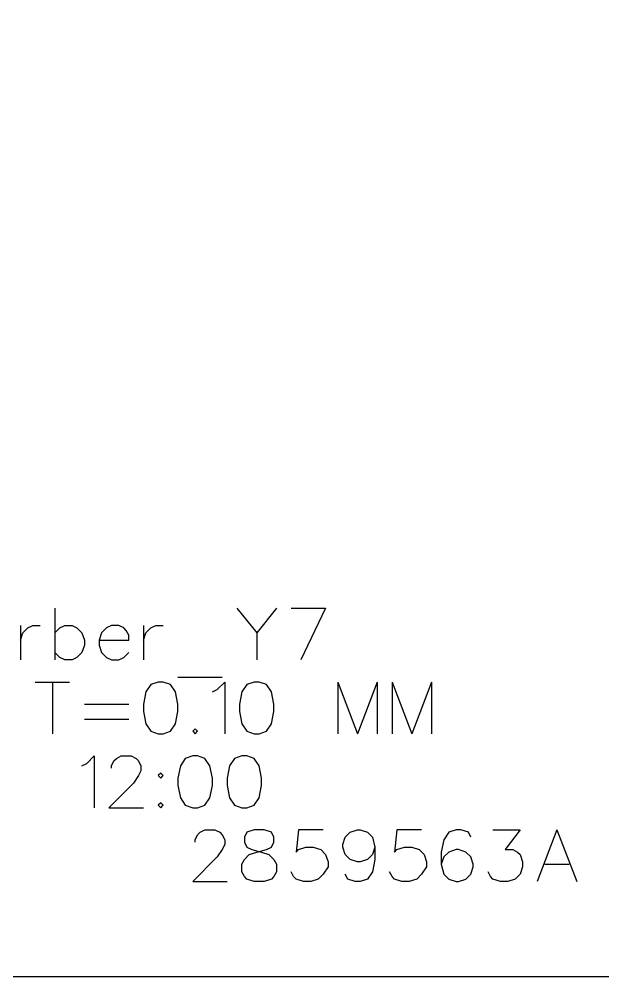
# Model space of a CAD drawing. Extents: x -190 to 190, y -140 to 140.
# Drawn here: x -135.6 to -93.3, y -140 to -70.6 of the extents above; entities that cross this region are included whole.
import ezdxf

# ---------------------------------------------------------------- set-up
doc = ezdxf.new("R2010")
doc.units = 0
doc.header["$MEASUREMENT"] = 0
doc.layers.get('0').update_dxf_attribs({"linetype": 'CONTINUOUS'})

msp = doc.modelspace()

# ---------------------------------------------------------------- linework, layer by layer
msp.add_lwpolyline([(-189.999551, 135.000439, -0.414214), (-184.999531, 140.00043), (-184.999531, 140.00043), (185.000469, 140.00043), (185.000469, 140.00043, -0.414214), (190.000469, 135.000439), (190.000469, 135.000439), (190.000469, -134.999561), (190.000469, -134.999561, -0.414214), (185.000469, -139.99957), (185.000469, -139.99957), (-184.999531, -139.99957), (-184.999531, -139.99957, -0.414214), (-189.999551, -134.999561), (-189.999551, -134.999561), (-189.999551, 135.000439)], format="xyb")
for points in [[(-133.017871, -113.269893), (-133.017871, -117.019902)], [(-119.803594, -113.269893), (-118.37502, -115.055615), (-118.37502, -115.055615), (-118.37502, -117.019902)], [(-116.946445, -113.269893), (-118.37502, -115.055615)], [(-115.87502, -113.269893), (-113.37502, -113.269893)], [(-113.37502, -113.269893), (-115.160732, -117.019902)], [(-135.517881, -114.519883), (-135.517881, -117.019902)], [(-135.517881, -115.591328), (-135.339307, -115.055615), (-135.339307, -115.055615), (-134.982158, -114.698467), (-134.982158, -114.698467), (-134.62502, -114.519883), (-134.62502, -114.519883), (-134.089307, -114.519883)], [(-133.017871, -115.055615), (-132.660732, -114.698467), (-132.660732, -114.698467), (-132.303594, -114.519883), (-132.303594, -114.519883), (-131.767871, -114.519883), (-131.767871, -114.519883), (-131.410732, -114.698467), (-131.410732, -114.698467), (-131.053584, -115.055615), (-131.053584, -115.055615), (-130.87502, -115.591328), (-130.87502, -115.591328), (-130.87502, -115.948457), (-130.87502, -115.948457), (-131.053584, -116.48417), (-131.053584, -116.48417), (-131.410732, -116.841328), (-131.410732, -116.841328), (-131.767871, -117.019902), (-131.767871, -117.019902), (-132.303594, -117.019902), (-132.303594, -117.019902), (-132.660732, -116.841328), (-132.660732, -116.841328), (-133.017871, -116.48417)], [(-129.803584, -115.591328), (-127.660732, -115.591328), (-127.660732, -115.591328), (-127.660732, -115.23417), (-127.660732, -115.23417), (-127.839297, -114.877041), (-127.839297, -114.877041), (-128.017871, -114.698467), (-128.017871, -114.698467), (-128.37502, -114.519883), (-128.37502, -114.519883), (-128.910732, -114.519883), (-128.910732, -114.519883), (-129.267871, -114.698467), (-129.267871, -114.698467), (-129.62502, -115.055615), (-129.62502, -115.055615), (-129.803584, -115.591328), (-129.803584, -115.591328), (-129.803584, -115.948457), (-129.803584, -115.948457), (-129.62502, -116.48417), (-129.62502, -116.48417), (-129.267871, -116.841328), (-129.267871, -116.841328), (-128.910732, -117.019902), (-128.910732, -117.019902), (-128.37502, -117.019902), (-128.37502, -117.019902), (-128.017871, -116.841328), (-128.017871, -116.841328), (-127.660732, -116.48417)], [(-126.589297, -114.519883), (-126.589297, -117.019902)], [(-126.589297, -115.591328), (-126.410742, -115.055615), (-126.410742, -115.055615), (-126.053584, -114.698467), (-126.053584, -114.698467), (-125.696455, -114.519883), (-125.696455, -114.519883), (-125.160723, -114.519883)], [(-134.446445, -118.627031), (-131.946445, -118.627031)], [(-133.196445, -118.627031), (-133.196445, -122.377031)], [(-125.517871, -118.627031), (-126.053584, -118.805605), (-126.053584, -118.805605), (-126.410742, -119.341318), (-126.410742, -119.341318), (-126.589297, -120.23418), (-126.589297, -120.23418), (-126.589297, -120.769893), (-126.589297, -120.769893), (-126.410742, -121.662744), (-126.410742, -121.662744), (-126.053584, -122.198467), (-126.053584, -122.198467), (-125.517871, -122.377031), (-125.517871, -122.377031), (-125.160723, -122.377031), (-125.160723, -122.377031), (-124.62501, -122.198467), (-124.62501, -122.198467), (-124.267881, -121.662744), (-124.267881, -121.662744), (-124.089297, -120.769893), (-124.089297, -120.769893), (-124.089297, -120.23418), (-124.089297, -120.23418), (-124.267881, -119.341318), (-124.267881, -119.341318), (-124.62501, -118.805605), (-124.62501, -118.805605), (-125.160723, -118.627031), (-125.160723, -118.627031), (-125.517871, -118.627031)], [(-124.089297, -118.269902), (-120.87502, -118.269902)], [(-121.589307, -119.341318), (-121.232168, -119.162744), (-121.232168, -119.162744), (-120.696436, -118.627031), (-120.696436, -118.627031), (-120.696436, -122.377031)], [(-118.553594, -118.627031), (-119.089307, -118.805605), (-119.089307, -118.805605), (-119.446445, -119.341318), (-119.446445, -119.341318), (-119.62502, -120.23418), (-119.62502, -120.23418), (-119.62502, -120.769893), (-119.62502, -120.769893), (-119.446445, -121.662744), (-119.446445, -121.662744), (-119.089307, -122.198467), (-119.089307, -122.198467), (-118.553594, -122.377031), (-118.553594, -122.377031), (-118.196445, -122.377031), (-118.196445, -122.377031), (-117.660732, -122.198467), (-117.660732, -122.198467), (-117.303594, -121.662744), (-117.303594, -121.662744), (-117.12502, -120.769893), (-117.12502, -120.769893), (-117.12502, -120.23418), (-117.12502, -120.23418), (-117.303594, -119.341318), (-117.303594, -119.341318), (-117.660732, -118.805605), (-117.660732, -118.805605), (-118.196445, -118.627031), (-118.196445, -118.627031), (-118.553594, -118.627031)], [(-112.482158, -118.627031), (-112.482158, -122.377031)], [(-112.482158, -118.627031), (-111.053584, -122.377031)], [(-109.62501, -118.627031), (-111.053584, -122.377031)], [(-109.62501, -118.627031), (-109.62501, -122.377031)], [(-108.553584, -118.627031), (-108.553584, -122.377031)], [(-108.553584, -118.627031), (-107.12501, -122.377031)], [(-105.696455, -118.627031), (-107.12501, -122.377031)], [(-105.696455, -118.627031), (-105.696455, -122.377031)], [(-130.87502, -120.23418), (-127.660732, -120.23418)], [(-130.87502, -121.305605), (-127.660732, -121.305605)], [(-122.839307, -122.019893), (-123.017881, -122.198467), (-123.017881, -122.198467), (-122.839307, -122.377031), (-122.839307, -122.377031), (-122.660723, -122.198467), (-122.660723, -122.198467), (-122.839307, -122.019893)], [(-131.053584, -124.698467), (-130.696445, -124.519893), (-130.696445, -124.519893), (-130.160732, -123.98418), (-130.160732, -123.98418), (-130.160732, -127.73418)], [(-128.910732, -124.877031), (-128.910732, -124.698467), (-128.910732, -124.698467), (-128.732158, -124.341318), (-128.732158, -124.341318), (-128.553584, -124.162754), (-128.553584, -124.162754), (-128.196445, -123.98418), (-128.196445, -123.98418), (-127.482158, -123.98418), (-127.482158, -123.98418), (-127.12501, -124.162754), (-127.12501, -124.162754), (-126.946445, -124.341318), (-126.946445, -124.341318), (-126.767871, -124.698467), (-126.767871, -124.698467), (-126.767871, -125.055615), (-126.767871, -125.055615), (-126.946445, -125.412764), (-126.946445, -125.412764), (-127.303584, -125.948477), (-127.303584, -125.948477), (-129.089297, -127.73418), (-129.089297, -127.73418), (-126.589297, -127.73418)], [(-123.017881, -123.98418), (-123.553594, -124.162754), (-123.553594, -124.162754), (-123.910723, -124.698467), (-123.910723, -124.698467), (-124.089297, -125.591318), (-124.089297, -125.591318), (-124.089297, -126.127051), (-124.089297, -126.127051), (-123.910723, -127.019893), (-123.910723, -127.019893), (-123.553594, -127.555605), (-123.553594, -127.555605), (-123.017881, -127.73418), (-123.017881, -127.73418), (-122.660723, -127.73418), (-122.660723, -127.73418), (-122.12502, -127.555605), (-122.12502, -127.555605), (-121.767881, -127.019893), (-121.767881, -127.019893), (-121.589307, -126.127051), (-121.589307, -126.127051), (-121.589307, -125.591318), (-121.589307, -125.591318), (-121.767881, -124.698467), (-121.767881, -124.698467), (-122.12502, -124.162754), (-122.12502, -124.162754), (-122.660723, -123.98418), (-122.660723, -123.98418), (-123.017881, -123.98418)], [(-119.446445, -123.98418), (-119.982168, -124.162754), (-119.982168, -124.162754), (-120.339307, -124.698467), (-120.339307, -124.698467), (-120.517881, -125.591318), (-120.517881, -125.591318), (-120.517881, -126.127051), (-120.517881, -126.127051), (-120.339307, -127.019893), (-120.339307, -127.019893), (-119.982168, -127.555605), (-119.982168, -127.555605), (-119.446445, -127.73418), (-119.446445, -127.73418), (-119.089307, -127.73418), (-119.089307, -127.73418), (-118.553594, -127.555605), (-118.553594, -127.555605), (-118.196445, -127.019893), (-118.196445, -127.019893), (-118.017881, -126.127051), (-118.017881, -126.127051), (-118.017881, -125.591318), (-118.017881, -125.591318), (-118.196445, -124.698467), (-118.196445, -124.698467), (-118.553594, -124.162754), (-118.553594, -124.162754), (-119.089307, -123.98418), (-119.089307, -123.98418), (-119.446445, -123.98418)], [(-125.339297, -125.234189), (-125.517871, -125.412764), (-125.517871, -125.412764), (-125.339297, -125.591318), (-125.339297, -125.591318), (-125.160723, -125.412764), (-125.160723, -125.412764), (-125.339297, -125.234189)], [(-125.339297, -127.377051), (-125.517871, -127.555605), (-125.517871, -127.555605), (-125.339297, -127.73418), (-125.339297, -127.73418), (-125.160723, -127.555605), (-125.160723, -127.555605), (-125.339297, -127.377051)], [(-122.839307, -130.23418), (-122.839307, -130.055625), (-122.839307, -130.055625), (-122.660723, -129.698467), (-122.660723, -129.698467), (-122.482168, -129.519893), (-122.482168, -129.519893), (-122.12502, -129.341338), (-122.12502, -129.341338), (-121.410723, -129.341338), (-121.410723, -129.341338), (-121.053594, -129.519893), (-121.053594, -129.519893), (-120.87502, -129.698467), (-120.87502, -129.698467), (-120.696436, -130.055625), (-120.696436, -130.055625), (-120.696436, -130.412754), (-120.696436, -130.412754), (-120.87502, -130.769893), (-120.87502, -130.769893), (-121.232168, -131.305615), (-121.232168, -131.305615), (-123.017881, -133.091328), (-123.017881, -133.091328), (-120.517881, -133.091328)], [(-118.553594, -129.341338), (-119.089307, -129.519893), (-119.089307, -129.519893), (-119.267881, -129.877041), (-119.267881, -129.877041), (-119.267881, -130.23418), (-119.267881, -130.23418), (-119.089307, -130.591328), (-119.089307, -130.591328), (-118.732158, -130.769893), (-118.732158, -130.769893), (-118.017881, -130.948467), (-118.017881, -130.948467), (-117.482158, -131.127041), (-117.482158, -131.127041), (-117.12502, -131.48418), (-117.12502, -131.48418), (-116.946445, -131.841328), (-116.946445, -131.841328), (-116.946445, -132.377041), (-116.946445, -132.377041), (-117.12502, -132.73418), (-117.12502, -132.73418), (-117.303594, -132.912754), (-117.303594, -132.912754), (-117.839307, -133.091328), (-117.839307, -133.091328), (-118.553594, -133.091328), (-118.553594, -133.091328), (-119.089307, -132.912754), (-119.089307, -132.912754), (-119.267881, -132.73418), (-119.267881, -132.73418), (-119.446445, -132.377041), (-119.446445, -132.377041), (-119.446445, -131.841328), (-119.446445, -131.841328), (-119.267881, -131.48418), (-119.267881, -131.48418), (-118.910732, -131.127041), (-118.910732, -131.127041), (-118.37502, -130.948467), (-118.37502, -130.948467), (-117.660732, -130.769893), (-117.660732, -130.769893), (-117.303594, -130.591328), (-117.303594, -130.591328), (-117.12502, -130.23418), (-117.12502, -130.23418), (-117.12502, -129.877041), (-117.12502, -129.877041), (-117.303594, -129.519893), (-117.303594, -129.519893), (-117.839307, -129.341338), (-117.839307, -129.341338), (-118.553594, -129.341338)], [(-113.553584, -129.341338), (-115.339307, -129.341338), (-115.339307, -129.341338), (-115.517871, -130.948467), (-115.517871, -130.948467), (-115.339307, -130.769893), (-115.339307, -130.769893), (-114.803594, -130.591328), (-114.803594, -130.591328), (-114.267871, -130.591328), (-114.267871, -130.591328), (-113.732158, -130.769893), (-113.732158, -130.769893), (-113.37502, -131.127041), (-113.37502, -131.127041), (-113.196445, -131.662754), (-113.196445, -131.662754), (-113.196445, -132.019912), (-113.196445, -132.019912), (-113.553584, -132.555615), (-113.553584, -132.555615), (-113.910732, -132.912754), (-113.910732, -132.912754), (-114.446445, -133.091328), (-114.446445, -133.091328), (-114.982158, -133.091328), (-114.982158, -133.091328), (-115.517871, -132.912754), (-115.517871, -132.912754), (-115.696445, -132.73418), (-115.696445, -132.73418), (-115.87502, -132.377041)], [(-109.803584, -130.591328), (-109.982158, -131.127041), (-109.982158, -131.127041), (-110.339297, -131.48418), (-110.339297, -131.48418), (-110.875029, -131.662754), (-110.875029, -131.662754), (-111.053584, -131.662754), (-111.053584, -131.662754), (-111.589297, -131.48418), (-111.589297, -131.48418), (-111.946445, -131.127041), (-111.946445, -131.127041), (-112.12502, -130.591328), (-112.12502, -130.591328), (-112.12502, -130.412754), (-112.12502, -130.412754), (-111.946445, -129.877041), (-111.946445, -129.877041), (-111.589297, -129.519893), (-111.589297, -129.519893), (-111.053584, -129.341338), (-111.053584, -129.341338), (-110.875029, -129.341338), (-110.875029, -129.341338), (-110.339297, -129.519893), (-110.339297, -129.519893), (-109.982158, -129.877041), (-109.982158, -129.877041), (-109.803584, -130.591328), (-109.803584, -130.591328), (-109.803584, -131.48418), (-109.803584, -131.48418), (-109.982158, -132.377041), (-109.982158, -132.377041), (-110.339297, -132.912754), (-110.339297, -132.912754), (-110.875029, -133.091328), (-110.875029, -133.091328), (-111.232158, -133.091328), (-111.232158, -133.091328), (-111.767871, -132.912754), (-111.767871, -132.912754), (-111.946445, -132.555615)], [(-106.410723, -129.341338), (-108.196455, -129.341338), (-108.196455, -129.341338), (-108.37501, -130.948467), (-108.37501, -130.948467), (-108.196455, -130.769893), (-108.196455, -130.769893), (-107.660723, -130.591328), (-107.660723, -130.591328), (-107.12501, -130.591328), (-107.12501, -130.591328), (-106.589307, -130.769893), (-106.589307, -130.769893), (-106.232168, -131.127041), (-106.232168, -131.127041), (-106.053594, -131.662754), (-106.053594, -131.662754), (-106.053594, -132.019912), (-106.053594, -132.019912), (-106.410723, -132.555615), (-106.410723, -132.555615), (-106.767881, -132.912754), (-106.767881, -132.912754), (-107.303594, -133.091328), (-107.303594, -133.091328), (-107.839297, -133.091328), (-107.839297, -133.091328), (-108.37501, -132.912754), (-108.37501, -132.912754), (-108.553584, -132.73418), (-108.553584, -132.73418), (-108.732168, -132.377041)], [(-102.839307, -129.877041), (-103.017881, -129.519893), (-103.017881, -129.519893), (-103.553594, -129.341338), (-103.553594, -129.341338), (-103.910732, -129.341338), (-103.910732, -129.341338), (-104.446445, -129.519893), (-104.446445, -129.519893), (-104.803594, -130.055625), (-104.803594, -130.055625), (-104.982168, -130.948467), (-104.982168, -130.948467), (-104.982168, -131.841328), (-104.982168, -131.841328), (-104.803594, -132.555615), (-104.803594, -132.555615), (-104.446445, -132.912754), (-104.446445, -132.912754), (-103.910732, -133.091328), (-103.910732, -133.091328), (-103.732168, -133.091328), (-103.732168, -133.091328), (-103.196445, -132.912754), (-103.196445, -132.912754), (-102.839307, -132.555615), (-102.839307, -132.555615), (-102.660732, -132.019912), (-102.660732, -132.019912), (-102.660732, -131.841328), (-102.660732, -131.841328), (-102.839307, -131.305615), (-102.839307, -131.305615), (-103.196445, -130.948467), (-103.196445, -130.948467), (-103.732168, -130.769893), (-103.732168, -130.769893), (-103.910732, -130.769893), (-103.910732, -130.769893), (-104.446445, -130.948467), (-104.446445, -130.948467), (-104.803594, -131.305615), (-104.803594, -131.305615), (-104.982168, -131.841328)], [(-101.232158, -129.341338), (-99.267871, -129.341338), (-99.267871, -129.341338), (-100.339307, -130.769893), (-100.339307, -130.769893), (-99.803594, -130.769893), (-99.803594, -130.769893), (-99.446445, -130.948467), (-99.446445, -130.948467), (-99.267871, -131.127041), (-99.267871, -131.127041), (-99.089307, -131.662754), (-99.089307, -131.662754), (-99.089307, -132.019912), (-99.089307, -132.019912), (-99.267871, -132.555615), (-99.267871, -132.555615), (-99.62502, -132.912754), (-99.62502, -132.912754), (-100.160732, -133.091328), (-100.160732, -133.091328), (-100.696445, -133.091328), (-100.696445, -133.091328), (-101.232158, -132.912754), (-101.232158, -132.912754), (-101.410732, -132.73418), (-101.410732, -132.73418), (-101.589307, -132.377041)], [(-96.589316, -129.341338), (-98.017871, -133.091328)], [(-96.589316, -129.341338), (-95.160742, -133.091328)], [(-97.482158, -131.841328), (-95.696445, -131.841328)]]:
    msp.add_lwpolyline(points)

doc.saveas('drawing.dxf')
